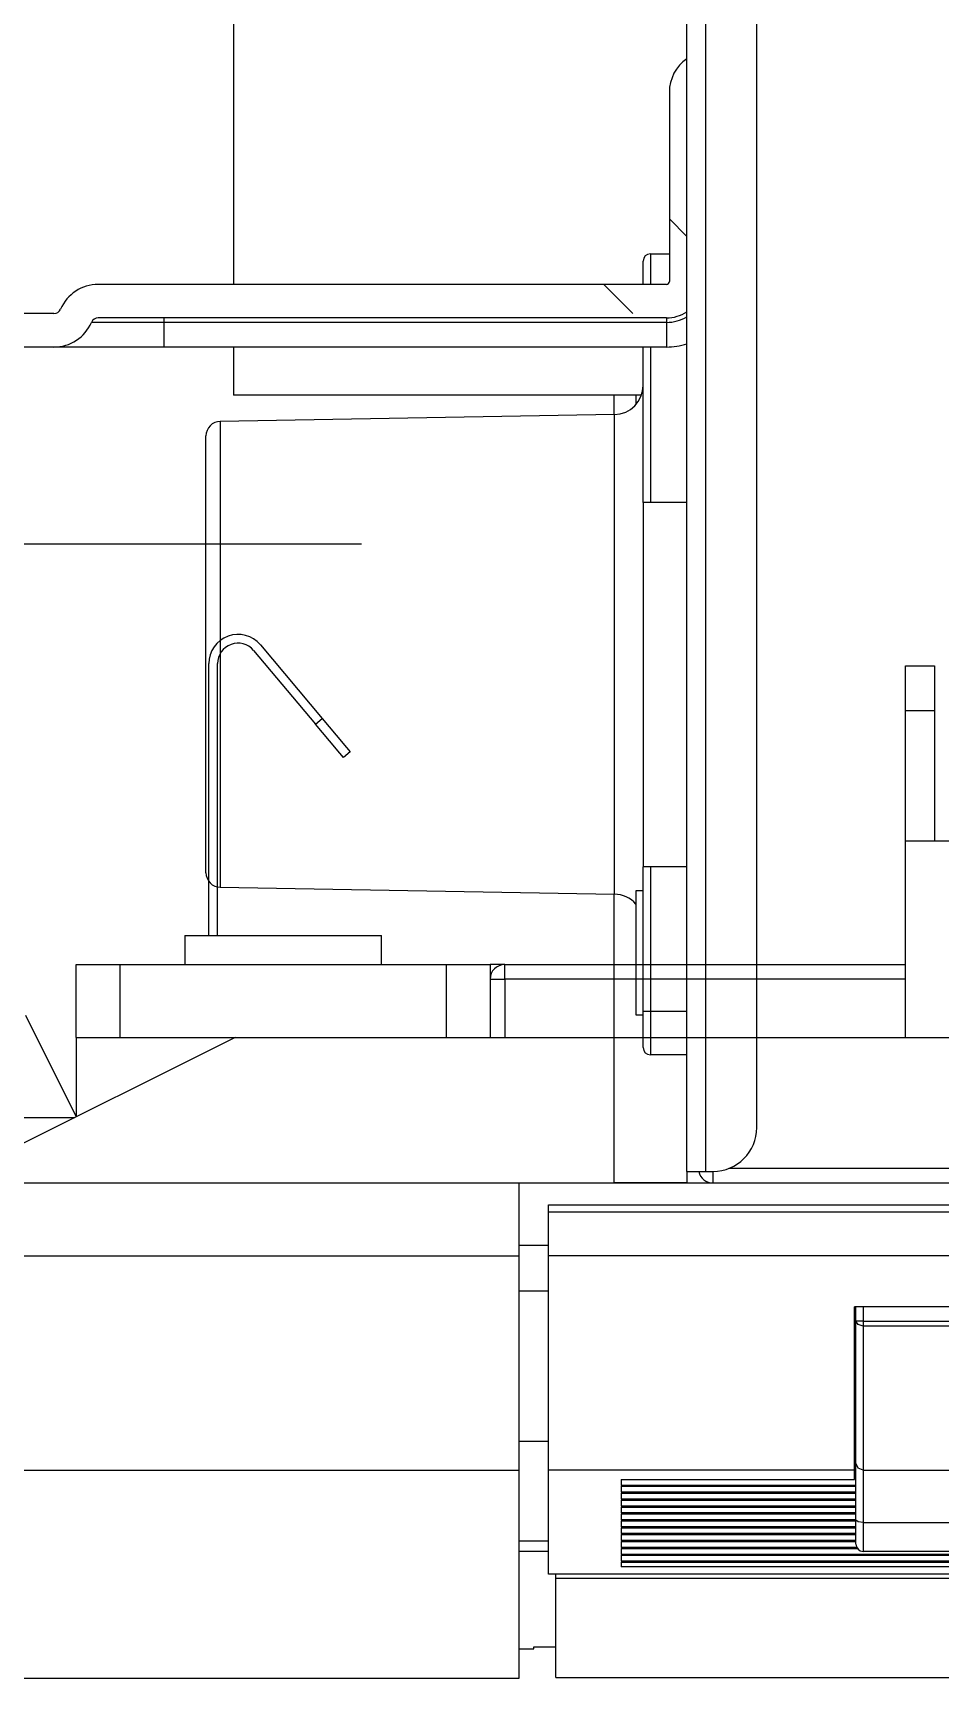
# Model space of a CAD drawing. Header units: millimetres. Extents: x 10547 to 11305, y 9897 to 10391.
# Drawn here: x 10977.796 to 10978.354, y 10281.628 to 10282.64 of the extents above; entities that cross this region are included whole.
import ezdxf

# ---------------------------------------------------------------- set-up
doc = ezdxf.new("R2010")
doc.units = ezdxf.units.MM
for name, color, linetype in [('LG-AIRCON', 240, 'Continuous'), ('LG-RLRG', 3, 'Continuous'), ('에어컨', 15, 'Continuous')]:
    doc.layers.add(name, color=color, linetype=linetype)

# ---------------------------------------------------------------- blocks, each defined once
blk = doc.blocks.new('A$C079960E7')
at = {"layer": '에어컨', "color": 0, "linetype": 'Continuous'}
for p, q in [((281.25, 62.64, 0), (281.25, 295.2, 0)), ((283.59, 62.64, 0), (283.59, 295.2, 0)), ((289.89, 68.04, 0), (289.89, 289.8, 0)), ((225.27, 212.59, 0), (225.27, 172.26, 0)), ((279.09, 196.02, 0), (279.09, 180.36, 0)), ((279.09, 180.36, 0), (279.09, 172.62, 0)), ((279.09, 180.36, 0), (281.25, 178.2, 0)), ((275.85, 174.35, 0), (275.85, 175.14, 0)), ((276.75, 176.04, 0), (279.09, 176.04, 0)), ((276.75, 176.04, 0), (276.75, 175.57, 0)), ((276.75, 175.57, 0), (276.75, 174.23, 0)), ((275.85, 172.26, 0), (275.85, 174.35, 0)), ((276.75, 174.23, 0), (276.75, 172.26, 0)), ((270.99, 172.26, 0), (208.53, 172.26, 0)), ((270.99, 172.26, 0), (274.59, 168.66, 0)), ((278.73, 172.26, 0), (270.99, 172.26, 0)), ((203.07, 168.66, 0), (145.84, 168.66, 0)), ((207.7, 167.58, 0), (208.38, 167.58, 0)), ((208.38, 167.58, 0), (210.32, 167.58, 0)), ((278.73, 168.12, 0), (208.53, 168.12, 0)), ((210.32, 167.58, 0), (213.22, 167.58, 0)), ((213.22, 167.58, 0), (216.63, 167.58, 0)), ((216.63, 168.12, 0), (216.63, 167.97, 0)), ((216.63, 167.97, 0), (216.63, 167.58, 0)), ((216.63, 167.58, 0), (278.73, 167.58, 0)), ((216.63, 167.58, 0), (216.63, 165.35, 0)), ((278.73, 168.12, 0), (278.73, 167.97, 0)), ((278.73, 167.97, 0), (278.73, 167.58, 0)), ((278.73, 167.58, 0), (278.73, 165.35, 0)), ((216.63, 165.35, 0), (216.63, 164.52, 0)), ((278.73, 165.35, 0), (278.73, 164.52, 0)), ((203.07, 164.52, 0), (145.84, 164.52, 0)), ((203.53, 164.52, 0), (203.07, 164.52, 0)), ((204.89, 164.52, 0), (203.53, 164.52, 0)), ((207.04, 164.52, 0), (204.89, 164.52, 0)), ((209.85, 164.52, 0), (207.04, 164.52, 0)), ((213.12, 164.52, 0), (209.85, 164.52, 0)), ((216.63, 164.52, 0), (213.12, 164.52, 0)), ((278.73, 164.52, 0), (216.63, 164.52, 0)), ((225.27, 164.52, 0), (225.27, 158.56, 0)), ((275.85, 145.29, 0), (275.85, 164.52, 0)), ((276.75, 164.52, 0), (276.75, 145.29, 0)), ((275.64, 158.56, 0), (225.27, 158.56, 0)), ((272.25, 158.56, 0), (272.25, 156.18, 0)), ((274.95, 158.56, 0), (274.95, 157.95, 0)), ((274.95, 157.95, 0), (274.95, 157.4, 0)), ((272.31, 156.18, 0), (223.62, 155.33, 0)), ((223.62, 155.33, 0), (223.62, 154.84, 0)), ((223.62, 154.84, 0), (223.62, 153.39, 0)), ((272.31, 155.67, 0), (272.31, 156.18, 0)), ((272.31, 154.18, 0), (272.31, 155.67, 0)), ((221.85, 153.07, 0), (221.85, 153.53, 0)), ((221.85, 151.7, 0), (221.85, 153.07, 0)), ((223.62, 153.39, 0), (223.62, 151.02, 0)), ((272.31, 151.74, 0), (272.31, 154.18, 0)), ((221.85, 149.48, 0), (221.85, 151.7, 0)), ((223.62, 151.02, 0), (223.62, 147.82, 0)), ((272.31, 148.44, 0), (272.31, 151.74, 0)), ((221.85, 146.48, 0), (221.85, 149.48, 0)), ((272.31, 144.4, 0), (272.31, 148.44, 0)), ((221.85, 142.8, 0), (221.85, 146.48, 0)), ((223.62, 147.82, 0), (223.62, 143.89, 0)), ((272.31, 139.75, 0), (272.31, 144.4, 0)), ((281.25, 145.29, 0), (275.85, 145.29, 0)), ((275.85, 145.29, 0), (275.85, 100.29, 0)), ((221.85, 138.56, 0), (221.85, 142.8, 0)), ((223.62, 143.89, 0), (223.62, 139.37, 0)), ((221.85, 133.92, 0), (221.85, 138.56, 0)), ((223.62, 139.37, 0), (223.62, 134.42, 0)), ((272.31, 134.65, 0), (272.31, 139.75, 0)), ((223.62, 134.42, 0), (223.62, 129.2, 0)), ((272.31, 129.28, 0), (272.31, 134.65, 0)), ((221.85, 129.02, 0), (221.85, 133.92, 0)), ((221.85, 124.04, 0), (221.85, 129.02, 0)), ((223.62, 129.2, 0), (223.62, 123.88, 0)), ((272.31, 123.81, 0), (272.31, 129.28, 0)), ((227.74, 127.02, 0), (235.37, 117.92, 0)), ((228.57, 127.71, 0), (236.2, 118.62, 0)), ((221.85, 119.15, 0), (221.85, 124.04, 0)), ((222.21, 91.8, 0), (222.21, 125.4, 0)), ((223.29, 91.8, 0), (223.29, 125.4, 0)), ((308.25, 125.1, 0), (311.85, 125.1, 0)), ((308.25, 124.42, 0), (308.25, 125.1, 0)), ((308.25, 122.47, 0), (308.25, 124.42, 0)), ((311.85, 125.1, 0), (311.85, 124.42, 0)), ((311.85, 124.42, 0), (311.85, 122.47, 0)), ((223.62, 123.88, 0), (223.62, 118.66, 0)), ((272.31, 118.43, 0), (272.31, 123.81, 0)), ((308.25, 119.56, 0), (308.25, 122.47, 0)), ((311.85, 122.47, 0), (311.85, 119.56, 0)), ((221.85, 114.51, 0), (221.85, 119.15, 0)), ((223.62, 118.66, 0), (223.62, 113.71, 0)), ((235.37, 117.92, 0), (236.2, 118.62, 0)), ((236.2, 118.62, 0), (237.94, 116.55, 0)), ((272.31, 113.33, 0), (272.31, 118.43, 0)), ((311.85, 119.56, 0), (308.25, 119.56, 0)), ((308.25, 103.5, 0), (308.25, 119.56, 0)), ((311.85, 119.56, 0), (311.85, 103.5, 0)), ((237.11, 115.85, 0), (235.37, 117.92, 0)), ((237.94, 116.55, 0), (239.21, 115.03, 0)), ((221.85, 110.27, 0), (221.85, 114.51, 0)), ((238.38, 114.34, 0), (237.11, 115.85, 0)), ((238.84, 113.79, 0), (238.38, 114.34, 0)), ((239.67, 114.48, 0), (238.84, 113.79, 0)), ((239.21, 115.03, 0), (239.67, 114.48, 0)), ((223.62, 113.71, 0), (223.62, 109.19, 0)), ((272.31, 108.68, 0), (272.31, 113.33, 0)), ((221.85, 106.59, 0), (221.85, 110.27, 0)), ((223.62, 109.19, 0), (223.62, 105.27, 0)), ((272.31, 104.64, 0), (272.31, 108.68, 0)), ((221.85, 103.59, 0), (221.85, 106.59, 0)), ((223.62, 105.27, 0), (223.62, 102.06, 0)), ((272.31, 101.34, 0), (272.31, 104.64, 0)), ((221.85, 101.37, 0), (221.85, 103.59, 0)), ((223.62, 102.06, 0), (223.62, 99.7, 0)), ((308.25, 79.2, 0), (308.25, 103.5, 0)), ((308.25, 103.5, 0), (308.98, 103.5, 0)), ((308.98, 103.5, 0), (310.95, 103.5, 0)), ((310.95, 103.5, 0), (313.65, 103.5, 0)), ((221.85, 100.01, 0), (221.85, 101.37, 0)), ((221.85, 99.55, 0), (221.85, 100.01, 0)), ((223.62, 99.7, 0), (223.62, 98.24, 0)), ((272.31, 98.9, 0), (272.31, 101.34, 0)), ((275.85, 82.44, 0), (275.85, 100.29, 0)), ((281.25, 100.29, 0), (275.85, 100.29, 0)), ((276.75, 100.29, 0), (276.75, 82.44, 0)), ((223.62, 98.24, 0), (223.62, 97.75, 0)), ((223.62, 97.75, 0), (272.31, 96.9, 0)), ((272.31, 97.41, 0), (272.31, 98.9, 0)), ((272.25, 96.9, 0), (272.25, 61.2, 0)), ((272.31, 96.9, 0), (272.31, 97.41, 0)), ((275.85, 97.29, 0), (274.95, 97.29, 0)), ((274.95, 97.29, 0), (274.95, 96.83, 0)), ((274.95, 96.83, 0), (274.95, 95.5, 0)), ((274.95, 95.5, 0), (274.95, 93.47, 0)), ((219.24, 91.8, 0), (219.24, 88.2, 0)), ((219.24, 91.8, 0), (219.84, 91.8, 0)), ((219.84, 91.8, 0), (221.56, 91.8, 0)), ((221.56, 91.8, 0), (224.25, 91.8, 0)), ((224.25, 91.8, 0), (227.64, 91.8, 0)), ((227.64, 91.8, 0), (231.39, 91.8, 0)), ((231.39, 91.8, 0), (235.15, 91.8, 0)), ((235.15, 91.8, 0), (238.53, 91.8, 0)), ((238.53, 91.8, 0), (241.22, 91.8, 0)), ((241.22, 91.8, 0), (242.95, 91.8, 0)), ((242.95, 91.8, 0), (243.54, 91.8, 0)), ((243.54, 88.2, 0), (243.54, 91.8, 0)), ((274.95, 93.47, 0), (274.95, 90.97, 0)), ((274.95, 90.97, 0), (274.95, 88.31, 0)), ((205.83, 88.2, 0), (211.23, 88.2, 0)), ((205.83, 79.2, 0), (205.83, 88.2, 0)), ((211.23, 88.2, 0), (211.23, 79.2, 0)), ((211.23, 88.2, 0), (251.55, 88.2, 0)), ((251.55, 88.2, 0), (256.95, 88.2, 0)), ((251.55, 79.2, 0), (251.55, 88.2, 0)), ((256.95, 88.2, 0), (256.95, 79.2, 0)), ((258.27, 88.2, 0), (256.95, 88.2, 0)), ((258.75, 88.2, 0), (258.27, 88.2, 0)), ((258.75, 88.2, 0), (308.25, 88.2, 0)), ((258.75, 87.67, 0), (258.75, 88.2, 0)), ((258.75, 86.4, 0), (258.75, 87.67, 0)), ((274.95, 88.31, 0), (274.95, 85.82, 0)), ((256.95, 86.4, 0), (257.48, 86.4, 0)), ((257.48, 86.4, 0), (258.75, 86.4, 0)), ((308.25, 86.4, 0), (258.75, 86.4, 0)), ((258.75, 86.4, 0), (258.75, 79.2, 0)), ((274.95, 85.82, 0), (274.95, 83.78, 0)), ((274.95, 83.78, 0), (274.95, 82.45, 0)), ((205.83, 69.41, 0), (199.58, 81.9, 0)), ((274.95, 82.45, 0), (274.95, 81.99, 0)), ((274.95, 81.99, 0), (275.85, 81.99, 0)), ((275.85, 82.44, 0), (276.12, 82.44, 0)), ((275.85, 80.19, 0), (275.85, 82.44, 0)), ((276.12, 82.44, 0), (276.75, 82.44, 0)), ((276.75, 82.44, 0), (281.25, 82.44, 0)), ((276.75, 82.44, 0), (276.75, 79.74, 0)), ((275.85, 78.54, 0), (275.85, 80.19, 0)), ((276.75, 79.74, 0), (276.75, 77.76, 0)), ((225.45, 79.2, 0), (189.45, 61.2, 0)), ((205.83, 79.2, 0), (205.83, 69.39, 0)), ((205.83, 79.2, 0), (225.45, 79.2, 0)), ((225.45, 79.2, 0), (1845.46, 79.2, 0)), ((275.85, 77.94, 0), (275.85, 78.54, 0)), ((276.75, 77.76, 0), (276.75, 77.04, 0)), ((281.25, 77.04, 0), (276.75, 77.04, 0)), ((170.37, 69.3, 0), (205.65, 69.3, 0)), ((200.3, 69.31, 0), (200.51, 69.3, 0)), ((67.05, 61.2, 0), (260.55, 61.2, 0)), ((260.55, 52.2, 0), (260.55, 61.2, 0)), ((260.57, 61.2, 0), (1849.94, 61.2, 0)), ((281.25, 61.2, 0), (272.25, 61.2, 0)), ((281.25, 62.64, 0), (281.25, 61.2, 0)), ((281.25, 62.64, 0), (281.94, 62.64, 0)), ((281.25, 61.2, 0), (284.49, 61.2, 0)), ((281.94, 62.64, 0), (283.59, 62.64, 0)), ((283.59, 62.64, 0), (284.49, 62.64, 0)), ((284.49, 61.61, 0), (284.49, 62.64, 0)), ((284.49, 61.2, 0), (284.49, 61.61, 0)), ((284.49, 61.2, 0), (1826.02, 61.2, 0)), ((1824.07, 63, 0), (286.44, 63, 0)), ((264.15, 58.5, 0), (1846.36, 58.5, 0)), ((264.15, 58.24, 0), (264.15, 58.5, 0)), ((264.15, 57.6, 0), (264.15, 58.24, 0)), ((1846.36, 57.6, 0), (264.15, 57.6, 0)), ((264.15, 52.2, 0), (264.15, 57.6, 0)), ((260.55, 53.51, 0), (264.15, 53.51, 0)), ((67.05, 52.2, 0), (260.55, 52.2, 0)), ((260.55, 45.87, 0), (260.55, 52.2, 0)), ((1846.36, 52.2, 0), (264.15, 52.2, 0)), ((264.15, 45.87, 0), (264.15, 52.2, 0)), ((264.15, 47.83, 0), (260.55, 47.83, 0)), ((260.55, 40.23, 0), (260.55, 45.87, 0)), ((264.15, 40.23, 0), (264.15, 45.87, 0)), ((346.95, 45.9, 0), (301.95, 45.9, 0)), ((301.95, 40.25, 0), (301.95, 45.9, 0)), ((302.13, 44.11, 0), (302.13, 45.9, 0)), ((303.03, 45.9, 0), (303.03, 44.11, 0)), ((302.4, 43.69, 0), (302.13, 44.11, 0)), ((302.4, 44.11, 0), (302.13, 44.11, 0)), ((302.13, 39.2, 0), (302.13, 44.11, 0)), ((303.03, 44.11, 0), (302.4, 44.11, 0)), ((303.03, 43.51, 0), (302.4, 43.69, 0)), ((303.03, 44.11, 0), (345.87, 44.11, 0)), ((303.03, 44.11, 0), (303.03, 43.79, 0)), ((303.03, 43.79, 0), (303.03, 43.51, 0)), ((345.87, 43.51, 0), (303.03, 43.51, 0)), ((303.03, 43.51, 0), (303.03, 38.51, 0)), ((260.55, 35.39, 0), (260.55, 40.23, 0)), ((264.15, 35.39, 0), (264.15, 40.23, 0)), ((301.95, 40.38, 0), (302.04, 40.38, 0)), ((301.95, 35.4, 0), (301.95, 40.25, 0)), ((302.04, 40.38, 0), (302.13, 40.38, 0)), ((302.13, 34.99, 0), (302.13, 39.2, 0)), ((301.95, 36.9, 0), (302.13, 36.9, 0)), ((303.03, 38.51, 0), (303.03, 34.24, 0)), ((260.55, 31.45, 0), (260.55, 35.39, 0)), ((264.15, 31.45, 0), (264.15, 35.39, 0)), ((301.95, 31.45, 0), (301.95, 35.4, 0)), ((302.13, 35.1, 0), (301.95, 35.1, 0)), ((302.13, 31.58, 0), (302.13, 34.99, 0)), ((303.03, 34.24, 0), (303.03, 30.77, 0)), ((260.55, 28.48, 0), (260.55, 31.45, 0)), ((264.15, 28.48, 0), (264.15, 31.45, 0)), ((301.95, 31.5, 0), (302.13, 31.5, 0)), ((301.95, 28.48, 0), (301.95, 31.45, 0)), ((302.13, 29.01, 0), (302.13, 31.58, 0)), ((303.03, 30.77, 0), (303.03, 28.16, 0)), ((260.55, 29.29, 0), (264.15, 29.29, 0)), ((260.55, 26.55, 0), (260.55, 28.48, 0)), ((264.15, 26.55, 0), (264.15, 28.48, 0)), ((301.95, 28.87, 0), (302.13, 28.87, 0)), ((301.95, 26.55, 0), (301.95, 28.48, 0)), ((302.13, 27.34, 0), (302.13, 29.01, 0)), ((260.55, 25.69, 0), (260.55, 26.55, 0)), ((264.15, 25.69, 0), (264.15, 26.55, 0)), ((301.95, 28.37, 0), (302.13, 28.37, 0)), ((301.95, 25.69, 0), (301.95, 26.55, 0)), ((302.13, 26.59, 0), (302.13, 27.34, 0)), ((302.4, 25.96, 0), (302.13, 26.59, 0)), ((302.13, 26, 0), (302.13, 26.59, 0)), ((303.03, 28.16, 0), (303.03, 26.45, 0)), ((303.03, 26.45, 0), (303.03, 25.69, 0)), ((67.05, 25.69, 0), (260.55, 25.69, 0)), ((260.55, 0, 0), (260.55, 25.69, 0)), ((301.95, 25.69, 0), (264.15, 25.69, 0)), ((264.15, 12.86, 0), (264.15, 25.69, 0)), ((273.15, 24.54, 0), (273.15, 23.83, 0)), ((273.15, 24.54, 0), (301.95, 24.54, 0)), ((301.95, 24.54, 0), (301.95, 25.69, 0)), ((301.95, 24.73, 0), (302.13, 24.73, 0)), ((302.13, 24.53, 0), (302.13, 26, 0)), ((302.13, 22.31, 0), (302.13, 24.53, 0)), ((303.03, 25.69, 0), (302.4, 25.96, 0)), ((303.03, 25.69, 0), (345.87, 25.69, 0)), ((303.03, 25.69, 0), (303.03, 24.79, 0)), ((303.03, 24.79, 0), (303.03, 22.51, 0)), ((302.15, 23.83, 0), (273.15, 23.83, 0)), ((273.15, 23.71, 0), (302.15, 23.71, 0)), ((273.15, 23.71, 0), (273.15, 22.98, 0)), ((273.15, 23.71, 0), (302.15, 23.71, 0)), ((302.15, 22.98, 0), (273.15, 22.98, 0)), ((273.15, 22.85, 0), (302.15, 22.85, 0)), ((273.15, 22.85, 0), (273.15, 22.12, 0)), ((273.15, 22.85, 0), (302.15, 22.85, 0)), ((303.03, 22.51, 0), (303.03, 19.22, 0)), ((302.15, 22.12, 0), (273.15, 22.12, 0)), ((273.15, 22, 0), (302.15, 22, 0)), ((273.15, 22, 0), (273.15, 21.27, 0)), ((273.15, 22, 0), (302.15, 22, 0)), ((302.15, 21.27, 0), (273.15, 21.27, 0)), ((273.15, 21.15, 0), (302.15, 21.15, 0)), ((273.15, 21.15, 0), (273.15, 20.42, 0)), ((273.15, 21.15, 0), (302.15, 21.15, 0)), ((302.15, 20.42, 0), (273.15, 20.42, 0)), ((302.13, 19.53, 0), (302.13, 22.31, 0)), ((273.15, 20.3, 0), (302.15, 20.3, 0)), ((273.15, 20.3, 0), (273.15, 19.57, 0)), ((273.15, 20.3, 0), (302.15, 20.3, 0)), ((302.15, 19.57, 0), (273.15, 19.57, 0)), ((273.15, 19.44, 0), (302.15, 19.44, 0)), ((273.15, 19.44, 0), (273.15, 18.71, 0)), ((273.15, 19.44, 0), (302.15, 19.44, 0)), ((302.15, 18.71, 0), (273.15, 18.71, 0)), ((273.15, 18.59, 0), (302.15, 18.59, 0)), ((273.15, 18.59, 0), (273.15, 17.86, 0)), ((273.15, 18.59, 0), (302.15, 18.59, 0)), ((302.4, 19.31, 0), (302.13, 19.53, 0)), ((302.13, 17.38, 0), (302.13, 19.53, 0)), ((303.03, 19.22, 0), (302.4, 19.31, 0)), ((303.03, 19.22, 0), (345.87, 19.22, 0)), ((303.03, 19.22, 0), (303.03, 16.64, 0)), ((260.55, 16.96, 0), (264.15, 16.96, 0)), ((260.55, 16.96, 0), (264.15, 16.96, 0)), ((302.15, 17.86, 0), (273.15, 17.86, 0)), ((273.15, 17.74, 0), (302.15, 17.74, 0)), ((273.15, 17.74, 0), (273.15, 17.01, 0)), ((273.15, 17.74, 0), (302.15, 17.74, 0)), ((302.15, 17.01, 0), (273.15, 17.01, 0)), ((273.15, 16.89, 0), (302.15, 16.89, 0)), ((273.15, 16.89, 0), (273.15, 16.16, 0)), ((273.15, 16.89, 0), (302.15, 16.89, 0)), ((302.13, 16.56, 0), (302.13, 17.38, 0)), ((303.03, 16.64, 0), (303.03, 15.66, 0)), ((264.15, 15.64, 0), (260.55, 15.64, 0)), ((302.24, 16.16, 0), (273.15, 16.16, 0)), ((273.15, 16.03, 0), (302.32, 16.03, 0)), ((273.15, 16.03, 0), (273.15, 15.3, 0)), ((273.15, 16.03, 0), (302.32, 16.03, 0)), ((1836.46, 15.3, 0), (273.15, 15.3, 0)), ((273.15, 15.18, 0), (1836.46, 15.18, 0)), ((273.15, 15.18, 0), (273.15, 14.45, 0)), ((273.15, 15.18, 0), (1836.46, 15.18, 0)), ((1836.46, 14.45, 0), (273.15, 14.45, 0)), ((273.15, 14.33, 0), (1836.46, 14.33, 0)), ((273.15, 14.33, 0), (273.15, 13.77, 0)), ((273.15, 14.33, 0), (1836.46, 14.33, 0)), ((345.87, 15.66, 0), (303.03, 15.66, 0)), ((1846.36, 12.86, 0), (264.15, 12.86, 0)), ((265.05, 12.36, 0), (265.05, 12.86, 0)), ((265.05, 12.36, 0), (1845.46, 12.36, 0)), ((265.05, 0.08, 0), (265.05, 12.36, 0)), ((1836.46, 13.77, 0), (273.15, 13.77, 0)), ((260.55, 3.61, 0), (262.35, 3.61, 0)), ((262.35, 3.86, 0), (265.05, 3.86, 0)), ((262.35, 3.61, 0), (262.35, 3.86, 0)), ((67.05, 0, 0), (260.55, 0, 0)), ((265.05, 0.08, 0), (1845.46, 0.08, 0)), ((265.05, 0.07, 0), (265.05, 0.08, 0)), ((265.05, 0.07, 0), (1845.46, 0.07, 0)), ((265.05, 0.07, 0), (265.05, 0.07, 0))]:
    blk.add_line(p, q, dxfattribs=at)
for centre, radius, start, end in [((284.13, 196.02, 0), 5.04, 124.8502, 180), ((276.75, 175.14, 0), 0.9, 90, 180), ((208.53, 167.22, 0), 5.04, 90, 156.8002), ((278.73, 172.62, 0), 0.36, 270, 0), ((203.07, 169.56, 0), 0.9, 270, 336.8002), ((278.73, 172.62, 0), 4.5, 270, 304.0566), ((203.07, 169.56, 0), 5.04, 270, 336.8002), ((208.53, 167.22, 0), 0.9, 90, 156.8002), ((278.73, 172.62, 0), 5.05, 270, 299.9644), ((278.73, 172.62, 0), 8.1, 270, 288.1266), ((272.25, 159.78, 0), 3.6, 271, 0), ((223.65, 153.53, 0), 1.8, 91, 180), ((225.81, 125.4, 0), 3.6, 40, 180), ((225.81, 125.4, 0), 2.52, 40, 180), ((223.65, 99.55, 0), 1.8, 180, 269), ((272.25, 93.3, 0), 3.6, 41.41, 89), ((258.75, 86.4, 0), 1.8, 90, 180), ((276.75, 77.94, 0), 0.9, 180, 270), ((284.49, 68.04, 0), 5.4, 270, 0), ((284.49, 63, 0), 1.8, 191.5383, 270), ((303.03, 16.56, 0), 0.9, 180, 270)]:
    blk.add_arc(centre, radius, start, end, dxfattribs=at)

msp = doc.modelspace()

# ---------------------------------------------------------------- linework, layer by layer
at = {"layer": 'LG-RLRG', "ltscale": 0.5}
msp.add_line((10977.9983, 10282.3255), (10974.2712, 10282.3255), dxfattribs=at)

# ---------------------------------------------------------------- block references
at = {"layer": 'LG-AIRCON', "xscale": 0.004976538546813596, "yscale": 0.004976538546813596, "zscale": 0.004976538546813596}
msp.add_blockref('A$C079960E7', (10976.7986, 10281.628), dxfattribs=at)

doc.saveas('drawing.dxf')
